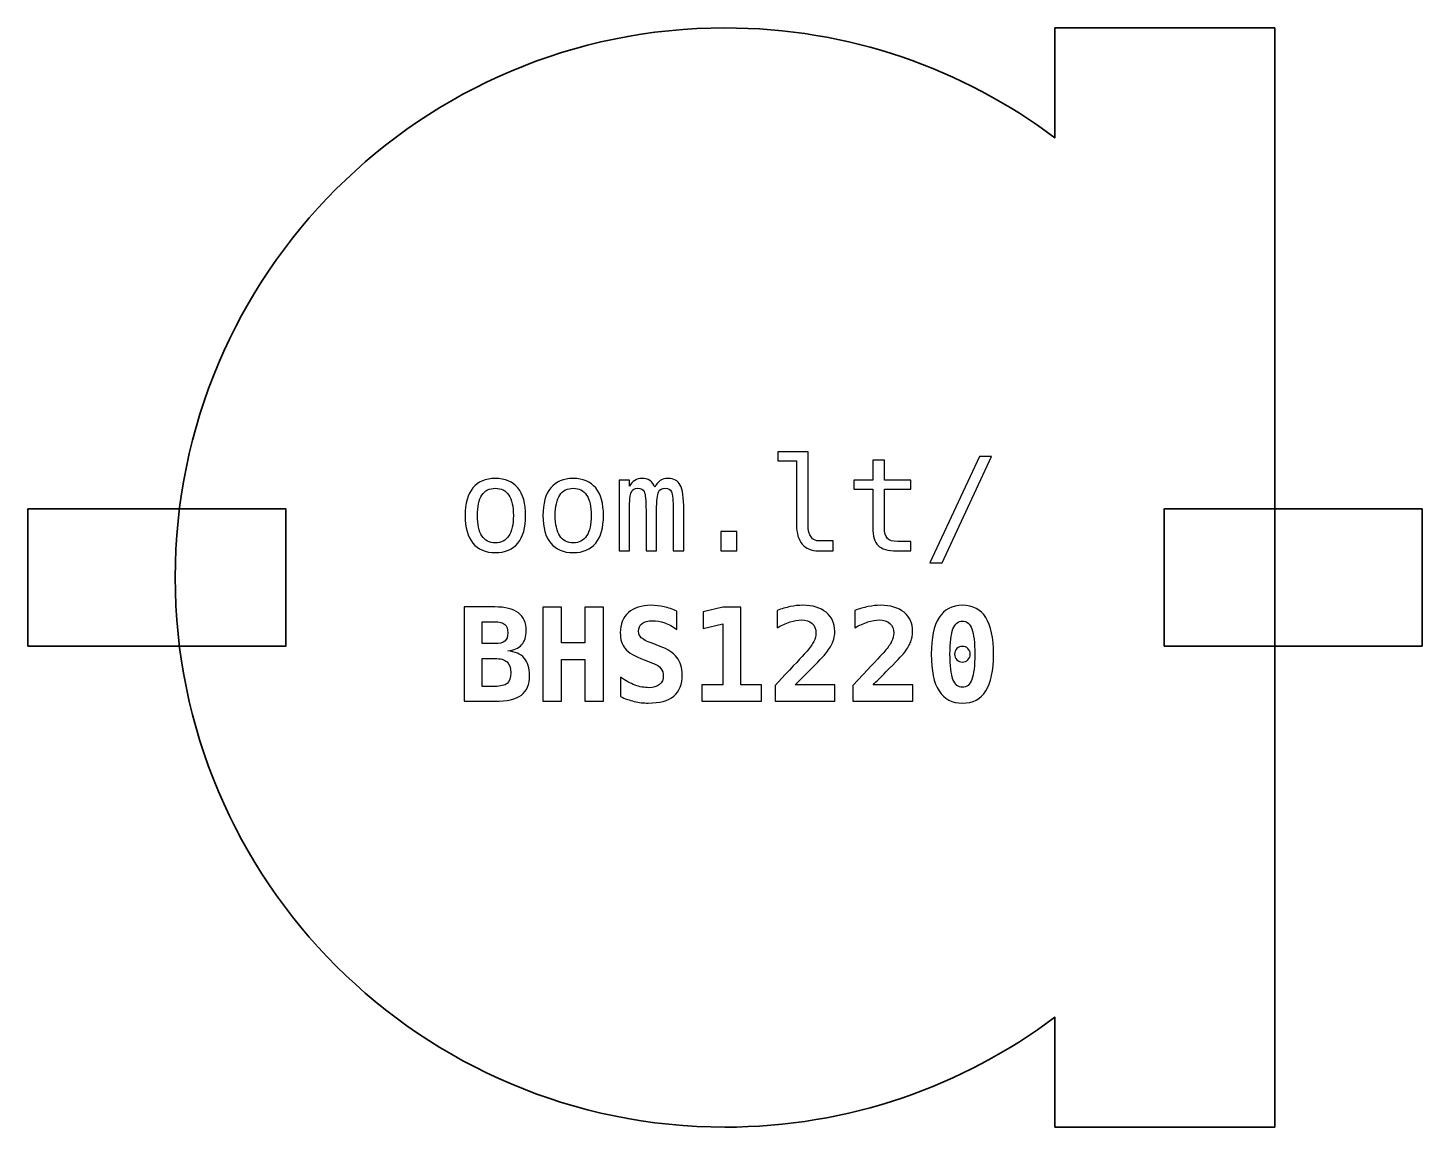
# Model space of a CAD drawing. Header units: centimetres. Extents: x -11.45 to -9.55, y -15.6 to -14.1.
import ezdxf

# ---------------------------------------------------------------- set-up
doc = ezdxf.new("R2010")
doc.units = ezdxf.units.CM
doc.header["$MEASUREMENT"] = 0
doc.layers.add('Layer 1', color=7, linetype='Continuous')

msp = doc.modelspace()

# ---------------------------------------------------------------- linework, layer by layer
at = {"layer": 'Layer 1', "lineweight": 35}
for points in [[(-11.451, -14.94351), (-11.099, -14.94351), (-11.099, -14.75651), (-11.451, -14.75651), (-11.451, -14.94351)], [(-9.90102, -14.94351), (-9.54902, -14.94351), (-9.54902, -14.75651), (-9.90102, -14.75651), (-9.90102, -14.94351)]]:
    msp.add_lwpolyline(points, close=True, dxfattribs=at)
msp.add_open_spline([(-10.50004, -14.10002), (-10.33119, -14.10002), (-10.17537, -14.15584), (-10.05, -14.25003), (-10.05, -14.25003), (-10.05, -14.25003), (-10.05, -14.1), (-10.05, -14.1), (-10.05, -14.1), (-10.05, -14.1), (-9.75, -14.1), (-9.75, -14.1), (-9.75, -14.1), (-9.75, -14.1), (-9.75, -15.6), (-9.75, -15.6), (-9.75, -15.6), (-9.75, -15.6), (-10.05, -15.6), (-10.05, -15.6), (-10.05, -15.6), (-10.05, -15.6), (-10.05, -15.45), (-10.05, -15.45), (-10.05, -15.45), (-10.17537, -15.54419), (-10.33119, -15.60002), (-10.50004, -15.60002), (-10.50004, -15.60002), (-10.91417, -15.60002), (-11.25002, -15.26417), (-11.25002, -14.84998), (-11.25002, -14.84998), (-11.25002, -14.43587), (-10.91417, -14.10002), (-10.50004, -14.10002)], degree=3, knots=[0, 0, 0, 0, 0.1111111, 0.1111111, 0.1111111, 0.1111111, 0.2222222, 0.2222222, 0.2222222, 0.2222222, 0.3333333, 0.3333333, 0.3333333, 0.3333333, 0.4444444, 0.4444444, 0.4444444, 0.4444444, 0.5555556, 0.5555556, 0.5555556, 0.5555556, 0.6666667, 0.6666667, 0.6666667, 0.6666667, 0.7777778, 0.7777778, 0.7777778, 0.7777778, 0.8888889, 0.8888889, 0.8888889, 0.8888889, 1, 1, 1, 1], dxfattribs=at)
at = {"layer": 'Layer 1'}
for points, knots in [([(-10.38658, -14.77863), (-10.38658, -14.78574), (-10.38528, -14.79109), (-10.38267, -14.79471), (-10.38267, -14.79471), (-10.38005, -14.79832), (-10.3762, -14.80014), (-10.37108, -14.80014), (-10.37108, -14.80014), (-10.37108, -14.80014), (-10.35256, -14.80014), (-10.35256, -14.80014), (-10.35256, -14.80014), (-10.35256, -14.80014), (-10.35256, -14.81358), (-10.35256, -14.81358), (-10.35256, -14.81358), (-10.35256, -14.81358), (-10.37261, -14.81358), (-10.37261, -14.81358), (-10.37261, -14.81358), (-10.38211, -14.81358), (-10.38943, -14.81052), (-10.39463, -14.80444), (-10.39463, -14.80444), (-10.39983, -14.79835), (-10.40242, -14.78974), (-10.40242, -14.77863), (-10.40242, -14.77863), (-10.40242, -14.77863), (-10.40242, -14.69102), (-10.40242, -14.69102), (-10.40242, -14.69102), (-10.40242, -14.69102), (-10.42782, -14.69102), (-10.42782, -14.69102), (-10.42782, -14.69102), (-10.42782, -14.69102), (-10.42782, -14.67861), (-10.42782, -14.67861), (-10.42782, -14.67861), (-10.42782, -14.67861), (-10.38658, -14.67861), (-10.38658, -14.67861), (-10.38658, -14.67861), (-10.38658, -14.67861), (-10.38658, -14.77863), (-10.38658, -14.77863)], [0, 0, 0, 0, 0.0833333, 0.0833333, 0.0833333, 0.0833333, 0.1666667, 0.1666667, 0.1666667, 0.1666667, 0.25, 0.25, 0.25, 0.25, 0.3333333, 0.3333333, 0.3333333, 0.3333333, 0.4166667, 0.4166667, 0.4166667, 0.4166667, 0.5, 0.5, 0.5, 0.5, 0.5833333, 0.5833333, 0.5833333, 0.5833333, 0.6666667, 0.6666667, 0.6666667, 0.6666667, 0.75, 0.75, 0.75, 0.75, 0.8333333, 0.8333333, 0.8333333, 0.8333333, 0.9166667, 0.9166667, 0.9166667, 0.9166667, 1, 1, 1, 1]), ([(-10.28253, -14.68972), (-10.28253, -14.68972), (-10.28253, -14.71712), (-10.28253, -14.71712), (-10.28253, -14.71712), (-10.28253, -14.71712), (-10.24652, -14.71712), (-10.24652, -14.71712), (-10.24652, -14.71712), (-10.24652, -14.71712), (-10.24652, -14.72944), (-10.24652, -14.72944), (-10.24652, -14.72944), (-10.24652, -14.72944), (-10.28253, -14.72944), (-10.28253, -14.72944), (-10.28253, -14.72944), (-10.28253, -14.72944), (-10.28253, -14.7818), (-10.28253, -14.7818), (-10.28253, -14.7818), (-10.28253, -14.78891), (-10.28118, -14.79388), (-10.27848, -14.79668), (-10.27848, -14.79668), (-10.27577, -14.7995), (-10.27107, -14.80091), (-10.26436, -14.80091), (-10.26436, -14.80091), (-10.26436, -14.80091), (-10.24652, -14.80091), (-10.24652, -14.80091), (-10.24652, -14.80091), (-10.24652, -14.80091), (-10.24652, -14.81358), (-10.24652, -14.81358), (-10.24652, -14.81358), (-10.24652, -14.81358), (-10.26589, -14.81358), (-10.26589, -14.81358), (-10.26589, -14.81358), (-10.2778, -14.81358), (-10.28618, -14.8112), (-10.29106, -14.80644), (-10.29106, -14.80644), (-10.29594, -14.80167), (-10.29838, -14.79344), (-10.29838, -14.7818), (-10.29838, -14.7818), (-10.29838, -14.7818), (-10.29838, -14.72944), (-10.29838, -14.72944), (-10.29838, -14.72944), (-10.29838, -14.72944), (-10.32413, -14.72944), (-10.32413, -14.72944), (-10.32413, -14.72944), (-10.32413, -14.72944), (-10.32413, -14.71712), (-10.32413, -14.71712), (-10.32413, -14.71712), (-10.32413, -14.71712), (-10.29838, -14.71712), (-10.29838, -14.71712), (-10.29838, -14.71712), (-10.29838, -14.71712), (-10.29838, -14.68972), (-10.29838, -14.68972), (-10.29838, -14.68972), (-10.29838, -14.68972), (-10.28253, -14.68972), (-10.28253, -14.68972)], [0, 0, 0, 0, 0.0555556, 0.0555556, 0.0555556, 0.0555556, 0.1111111, 0.1111111, 0.1111111, 0.1111111, 0.1666667, 0.1666667, 0.1666667, 0.1666667, 0.2222222, 0.2222222, 0.2222222, 0.2222222, 0.2777778, 0.2777778, 0.2777778, 0.2777778, 0.3333333, 0.3333333, 0.3333333, 0.3333333, 0.3888889, 0.3888889, 0.3888889, 0.3888889, 0.4444444, 0.4444444, 0.4444444, 0.4444444, 0.5, 0.5, 0.5, 0.5, 0.5555556, 0.5555556, 0.5555556, 0.5555556, 0.6111111, 0.6111111, 0.6111111, 0.6111111, 0.6666667, 0.6666667, 0.6666667, 0.6666667, 0.7222222, 0.7222222, 0.7222222, 0.7222222, 0.7777778, 0.7777778, 0.7777778, 0.7777778, 0.8333333, 0.8333333, 0.8333333, 0.8333333, 0.8888889, 0.8888889, 0.8888889, 0.8888889, 0.9444444, 0.9444444, 0.9444444, 0.9444444, 1, 1, 1, 1]), ([(-10.15265, -14.68499), (-10.15265, -14.68499), (-10.13627, -14.68499), (-10.13627, -14.68499), (-10.13627, -14.68499), (-10.13627, -14.68499), (-10.20398, -14.82995), (-10.20398, -14.82995), (-10.20398, -14.82995), (-10.20398, -14.82995), (-10.22044, -14.82995), (-10.22044, -14.82995), (-10.22044, -14.82995), (-10.22044, -14.82995), (-10.15265, -14.68499), (-10.15265, -14.68499)], [0, 0, 0, 0, 0.25, 0.25, 0.25, 0.25, 0.5, 0.5, 0.5, 0.5, 0.75, 0.75, 0.75, 0.75, 1, 1, 1, 1]), ([(-10.81331, -14.7148), (-10.79993, -14.7148), (-10.7897, -14.71912), (-10.78261, -14.7278), (-10.78261, -14.7278), (-10.77553, -14.73647), (-10.77197, -14.74902), (-10.77197, -14.76543), (-10.77197, -14.76543), (-10.77197, -14.78192), (-10.7755, -14.79447), (-10.78256, -14.80311), (-10.78256, -14.80311), (-10.78964, -14.81176), (-10.79987, -14.81608), (-10.81331, -14.81608), (-10.81331, -14.81608), (-10.82671, -14.81608), (-10.83691, -14.81176), (-10.844, -14.80311), (-10.844, -14.80311), (-10.85105, -14.79447), (-10.85458, -14.78192), (-10.85458, -14.76543), (-10.85458, -14.76543), (-10.85458, -14.74902), (-10.85105, -14.73647), (-10.844, -14.7278), (-10.844, -14.7278), (-10.83691, -14.71912), (-10.82671, -14.7148), (-10.81331, -14.7148)], [0, 0, 0, 0, 0.125, 0.125, 0.125, 0.125, 0.25, 0.25, 0.25, 0.25, 0.375, 0.375, 0.375, 0.375, 0.5, 0.5, 0.5, 0.5, 0.625, 0.625, 0.625, 0.625, 0.75, 0.75, 0.75, 0.75, 0.875, 0.875, 0.875, 0.875, 1, 1, 1, 1]), ([(-10.70712, -14.7148), (-10.69374, -14.7148), (-10.68351, -14.71912), (-10.67642, -14.7278), (-10.67642, -14.7278), (-10.66934, -14.73647), (-10.66578, -14.74902), (-10.66578, -14.76543), (-10.66578, -14.76543), (-10.66578, -14.78192), (-10.66931, -14.79447), (-10.67637, -14.80311), (-10.67637, -14.80311), (-10.68345, -14.81176), (-10.69368, -14.81608), (-10.70712, -14.81608), (-10.70712, -14.81608), (-10.72052, -14.81608), (-10.73072, -14.81176), (-10.73781, -14.80311), (-10.73781, -14.80311), (-10.74486, -14.79447), (-10.74839, -14.78192), (-10.74839, -14.76543), (-10.74839, -14.76543), (-10.74839, -14.74902), (-10.74486, -14.73647), (-10.73781, -14.7278), (-10.73781, -14.7278), (-10.73072, -14.71912), (-10.72052, -14.7148), (-10.70712, -14.7148)], [0, 0, 0, 0, 0.125, 0.125, 0.125, 0.125, 0.25, 0.25, 0.25, 0.25, 0.375, 0.375, 0.375, 0.375, 0.5, 0.5, 0.5, 0.5, 0.625, 0.625, 0.625, 0.625, 0.75, 0.75, 0.75, 0.75, 0.875, 0.875, 0.875, 0.875, 1, 1, 1, 1]), ([(-10.59578, -14.72694), (-10.59384, -14.7228), (-10.59134, -14.71974), (-10.58831, -14.71777), (-10.58831, -14.71777), (-10.58532, -14.7158), (-10.58167, -14.7148), (-10.57744, -14.7148), (-10.57744, -14.7148), (-10.56968, -14.7148), (-10.56421, -14.7178), (-10.56103, -14.7238), (-10.56103, -14.7238), (-10.55783, -14.72979), (-10.55624, -14.74108), (-10.55624, -14.75769), (-10.55624, -14.75769), (-10.55624, -14.75769), (-10.55624, -14.81358), (-10.55624, -14.81358), (-10.55624, -14.81358), (-10.55624, -14.81358), (-10.5707, -14.81358), (-10.5707, -14.81358), (-10.5707, -14.81358), (-10.5707, -14.81358), (-10.5707, -14.75837), (-10.5707, -14.75837), (-10.5707, -14.75837), (-10.5707, -14.74476), (-10.57147, -14.73632), (-10.573, -14.733), (-10.573, -14.733), (-10.5745, -14.72971), (-10.57729, -14.72806), (-10.58132, -14.72806), (-10.58132, -14.72806), (-10.5859, -14.72806), (-10.58905, -14.72982), (-10.59075, -14.73335), (-10.59075, -14.73335), (-10.59243, -14.73688), (-10.59328, -14.74523), (-10.59328, -14.75837), (-10.59328, -14.75837), (-10.59328, -14.75837), (-10.59328, -14.81358), (-10.59328, -14.81358), (-10.59328, -14.81358), (-10.59328, -14.81358), (-10.60775, -14.81358), (-10.60775, -14.81358), (-10.60775, -14.81358), (-10.60775, -14.81358), (-10.60775, -14.75837), (-10.60775, -14.75837), (-10.60775, -14.75837), (-10.60775, -14.74458), (-10.60857, -14.73609), (-10.61022, -14.73288), (-10.61022, -14.73288), (-10.61183, -14.72968), (-10.61477, -14.72806), (-10.61904, -14.72806), (-10.61904, -14.72806), (-10.62324, -14.72806), (-10.62615, -14.72982), (-10.62777, -14.73335), (-10.62777, -14.73335), (-10.62941, -14.73688), (-10.63024, -14.74523), (-10.63024, -14.75837), (-10.63024, -14.75837), (-10.63024, -14.75837), (-10.63024, -14.81358), (-10.63024, -14.81358), (-10.63024, -14.81358), (-10.63024, -14.81358), (-10.64461, -14.81358), (-10.64461, -14.81358), (-10.64461, -14.81358), (-10.64461, -14.81358), (-10.64461, -14.71712), (-10.64461, -14.71712), (-10.64461, -14.71712), (-10.64461, -14.71712), (-10.63024, -14.71712), (-10.63024, -14.71712), (-10.63024, -14.71712), (-10.63024, -14.71712), (-10.63024, -14.72538), (-10.63024, -14.72538), (-10.63024, -14.72538), (-10.62835, -14.72195), (-10.62597, -14.71933), (-10.62312, -14.71751), (-10.62312, -14.71751), (-10.6203, -14.71571), (-10.61707, -14.7148), (-10.61345, -14.7148), (-10.61345, -14.7148), (-10.60907, -14.7148), (-10.60545, -14.7158), (-10.60254, -14.7178), (-10.60254, -14.7178), (-10.59963, -14.71983), (-10.5974, -14.72286), (-10.59578, -14.72694)], [0, 0, 0, 0, 0.037037, 0.037037, 0.037037, 0.037037, 0.0740741, 0.0740741, 0.0740741, 0.0740741, 0.1111111, 0.1111111, 0.1111111, 0.1111111, 0.1481481, 0.1481481, 0.1481481, 0.1481481, 0.1851852, 0.1851852, 0.1851852, 0.1851852, 0.2222222, 0.2222222, 0.2222222, 0.2222222, 0.2592593, 0.2592593, 0.2592593, 0.2592593, 0.2962963, 0.2962963, 0.2962963, 0.2962963, 0.3333333, 0.3333333, 0.3333333, 0.3333333, 0.3703704, 0.3703704, 0.3703704, 0.3703704, 0.4074074, 0.4074074, 0.4074074, 0.4074074, 0.4444444, 0.4444444, 0.4444444, 0.4444444, 0.4814815, 0.4814815, 0.4814815, 0.4814815, 0.5185185, 0.5185185, 0.5185185, 0.5185185, 0.5555556, 0.5555556, 0.5555556, 0.5555556, 0.5925926, 0.5925926, 0.5925926, 0.5925926, 0.6296296, 0.6296296, 0.6296296, 0.6296296, 0.6666667, 0.6666667, 0.6666667, 0.6666667, 0.7037037, 0.7037037, 0.7037037, 0.7037037, 0.7407407, 0.7407407, 0.7407407, 0.7407407, 0.7777778, 0.7777778, 0.7777778, 0.7777778, 0.8148148, 0.8148148, 0.8148148, 0.8148148, 0.8518519, 0.8518519, 0.8518519, 0.8518519, 0.8888889, 0.8888889, 0.8888889, 0.8888889, 0.9259259, 0.9259259, 0.9259259, 0.9259259, 0.962963, 0.962963, 0.962963, 0.962963, 1, 1, 1, 1]), ([(-10.81331, -14.72824), (-10.82136, -14.72824), (-10.82745, -14.73135), (-10.83159, -14.73761), (-10.83159, -14.73761), (-10.83574, -14.74388), (-10.83779, -14.75317), (-10.83779, -14.76543), (-10.83779, -14.76543), (-10.83779, -14.77766), (-10.83574, -14.78692), (-10.83159, -14.79321), (-10.83159, -14.79321), (-10.82745, -14.7995), (-10.82136, -14.80264), (-10.81331, -14.80264), (-10.81331, -14.80264), (-10.80522, -14.80264), (-10.79911, -14.7995), (-10.79496, -14.79321), (-10.79496, -14.79321), (-10.79082, -14.78692), (-10.78876, -14.77766), (-10.78876, -14.76543), (-10.78876, -14.76543), (-10.78876, -14.75317), (-10.79082, -14.74388), (-10.79496, -14.73761), (-10.79496, -14.73761), (-10.79911, -14.73135), (-10.80522, -14.72824), (-10.81331, -14.72824)], [0, 0, 0, 0, 0.125, 0.125, 0.125, 0.125, 0.25, 0.25, 0.25, 0.25, 0.375, 0.375, 0.375, 0.375, 0.5, 0.5, 0.5, 0.5, 0.625, 0.625, 0.625, 0.625, 0.75, 0.75, 0.75, 0.75, 0.875, 0.875, 0.875, 0.875, 1, 1, 1, 1]), ([(-10.70712, -14.72824), (-10.71517, -14.72824), (-10.72126, -14.73135), (-10.7254, -14.73761), (-10.7254, -14.73761), (-10.72955, -14.74388), (-10.7316, -14.75317), (-10.7316, -14.76543), (-10.7316, -14.76543), (-10.7316, -14.77766), (-10.72955, -14.78692), (-10.7254, -14.79321), (-10.7254, -14.79321), (-10.72126, -14.7995), (-10.71517, -14.80264), (-10.70712, -14.80264), (-10.70712, -14.80264), (-10.69903, -14.80264), (-10.69292, -14.7995), (-10.68877, -14.79321), (-10.68877, -14.79321), (-10.68463, -14.78692), (-10.68257, -14.77766), (-10.68257, -14.76543), (-10.68257, -14.76543), (-10.68257, -14.75317), (-10.68463, -14.74388), (-10.68877, -14.73761), (-10.68877, -14.73761), (-10.69292, -14.73135), (-10.69903, -14.72824), (-10.70712, -14.72824)], [0, 0, 0, 0, 0.125, 0.125, 0.125, 0.125, 0.25, 0.25, 0.25, 0.25, 0.375, 0.375, 0.375, 0.375, 0.5, 0.5, 0.5, 0.5, 0.625, 0.625, 0.625, 0.625, 0.75, 0.75, 0.75, 0.75, 0.875, 0.875, 0.875, 0.875, 1, 1, 1, 1]), ([(-10.50567, -14.7873), (-10.50567, -14.7873), (-10.48398, -14.7873), (-10.48398, -14.7873), (-10.48398, -14.7873), (-10.48398, -14.7873), (-10.48398, -14.81358), (-10.48398, -14.81358), (-10.48398, -14.81358), (-10.48398, -14.81358), (-10.50567, -14.81358), (-10.50567, -14.81358), (-10.50567, -14.81358), (-10.50567, -14.81358), (-10.50567, -14.7873), (-10.50567, -14.7873)], [0, 0, 0, 0, 0.25, 0.25, 0.25, 0.25, 0.5, 0.5, 0.5, 0.5, 0.75, 0.75, 0.75, 0.75, 1, 1, 1, 1]), ([(-10.85561, -14.89014), (-10.85561, -14.89014), (-10.81419, -14.89014), (-10.81419, -14.89014), (-10.81419, -14.89014), (-10.79987, -14.89014), (-10.78914, -14.89284), (-10.78194, -14.89828), (-10.78194, -14.89828), (-10.77474, -14.90369), (-10.77112, -14.9118), (-10.77112, -14.92259), (-10.77112, -14.92259), (-10.77112, -14.93088), (-10.77324, -14.93732), (-10.7775, -14.94196), (-10.7775, -14.94196), (-10.78173, -14.94664), (-10.78796, -14.94931), (-10.79617, -14.95008), (-10.79617, -14.95008), (-10.78635, -14.95105), (-10.77897, -14.95434), (-10.774, -14.95999), (-10.774, -14.95999), (-10.76903, -14.9656), (-10.76656, -14.97348), (-10.76656, -14.98359), (-10.76656, -14.98359), (-10.76656, -14.996), (-10.7703, -15.00497), (-10.77776, -15.01055), (-10.77776, -15.01055), (-10.78523, -15.01611), (-10.79737, -15.0189), (-10.81419, -15.0189), (-10.81419, -15.0189), (-10.81419, -15.0189), (-10.85561, -15.0189), (-10.85561, -15.0189), (-10.85561, -15.0189), (-10.85561, -15.0189), (-10.85561, -14.89014), (-10.85561, -14.89014)], [0, 0, 0, 0, 0.0909091, 0.0909091, 0.0909091, 0.0909091, 0.1818182, 0.1818182, 0.1818182, 0.1818182, 0.2727273, 0.2727273, 0.2727273, 0.2727273, 0.3636364, 0.3636364, 0.3636364, 0.3636364, 0.4545455, 0.4545455, 0.4545455, 0.4545455, 0.5454545, 0.5454545, 0.5454545, 0.5454545, 0.6363636, 0.6363636, 0.6363636, 0.6363636, 0.7272727, 0.7272727, 0.7272727, 0.7272727, 0.8181818, 0.8181818, 0.8181818, 0.8181818, 0.9090909, 0.9090909, 0.9090909, 0.9090909, 1, 1, 1, 1]), ([(-10.74839, -14.89031), (-10.74839, -14.89031), (-10.72299, -14.89031), (-10.72299, -14.89031), (-10.72299, -14.89031), (-10.72299, -14.89031), (-10.72299, -14.93932), (-10.72299, -14.93932), (-10.72299, -14.93932), (-10.72299, -14.93932), (-10.69118, -14.93932), (-10.69118, -14.93932), (-10.69118, -14.93932), (-10.69118, -14.93932), (-10.69118, -14.89031), (-10.69118, -14.89031), (-10.69118, -14.89031), (-10.69118, -14.89031), (-10.66578, -14.89031), (-10.66578, -14.89031), (-10.66578, -14.89031), (-10.66578, -14.89031), (-10.66578, -15.0189), (-10.66578, -15.0189), (-10.66578, -15.0189), (-10.66578, -15.0189), (-10.69118, -15.0189), (-10.69118, -15.0189), (-10.69118, -15.0189), (-10.69118, -15.0189), (-10.69118, -14.96172), (-10.69118, -14.96172), (-10.69118, -14.96172), (-10.69118, -14.96172), (-10.72299, -14.96172), (-10.72299, -14.96172), (-10.72299, -14.96172), (-10.72299, -14.96172), (-10.72299, -15.0189), (-10.72299, -15.0189), (-10.72299, -15.0189), (-10.72299, -15.0189), (-10.74839, -15.0189), (-10.74839, -15.0189), (-10.74839, -15.0189), (-10.74839, -15.0189), (-10.74839, -14.89031), (-10.74839, -14.89031)], [0, 0, 0, 0, 0.0833333, 0.0833333, 0.0833333, 0.0833333, 0.1666667, 0.1666667, 0.1666667, 0.1666667, 0.25, 0.25, 0.25, 0.25, 0.3333333, 0.3333333, 0.3333333, 0.3333333, 0.4166667, 0.4166667, 0.4166667, 0.4166667, 0.5, 0.5, 0.5, 0.5, 0.5833333, 0.5833333, 0.5833333, 0.5833333, 0.6666667, 0.6666667, 0.6666667, 0.6666667, 0.75, 0.75, 0.75, 0.75, 0.8333333, 0.8333333, 0.8333333, 0.8333333, 0.9166667, 0.9166667, 0.9166667, 0.9166667, 1, 1, 1, 1]), ([(-10.61007, -14.96248), (-10.62286, -14.9576), (-10.63153, -14.95246), (-10.63609, -14.94711), (-10.63609, -14.94711), (-10.64061, -14.94173), (-10.64288, -14.93453), (-10.64288, -14.92544), (-10.64288, -14.92544), (-10.64288, -14.9138), (-10.63914, -14.90463), (-10.63168, -14.89798), (-10.63168, -14.89798), (-10.62421, -14.89131), (-10.61398, -14.88799), (-10.60093, -14.88799), (-10.60093, -14.88799), (-10.59502, -14.88799), (-10.58911, -14.88867), (-10.5832, -14.89002), (-10.5832, -14.89002), (-10.57726, -14.89137), (-10.57141, -14.89334), (-10.56562, -14.89599), (-10.56562, -14.89599), (-10.56562, -14.89599), (-10.56562, -14.9208), (-10.56562, -14.9208), (-10.56562, -14.9208), (-10.57109, -14.91695), (-10.57661, -14.91404), (-10.58223, -14.91201), (-10.58223, -14.91201), (-10.58787, -14.91001), (-10.59343, -14.90901), (-10.59896, -14.90901), (-10.59896, -14.90901), (-10.6051, -14.90901), (-10.6098, -14.91024), (-10.61307, -14.91271), (-10.61307, -14.91271), (-10.61633, -14.91518), (-10.61798, -14.91871), (-10.61798, -14.9233), (-10.61798, -14.9233), (-10.61798, -14.92685), (-10.61677, -14.92979), (-10.61439, -14.93212), (-10.61439, -14.93212), (-10.61201, -14.93444), (-10.60704, -14.93703), (-10.59946, -14.93982), (-10.59946, -14.93982), (-10.59946, -14.93982), (-10.58852, -14.94396), (-10.58852, -14.94396), (-10.58852, -14.94396), (-10.5782, -14.94776), (-10.57059, -14.95278), (-10.56571, -14.95904), (-10.56571, -14.95904), (-10.56083, -14.96531), (-10.55839, -14.97319), (-10.55839, -14.98271), (-10.55839, -14.98271), (-10.55839, -14.9957), (-10.56221, -15.00538), (-10.56988, -15.01179), (-10.56988, -15.01179), (-10.57755, -15.01819), (-10.58914, -15.0214), (-10.60463, -15.0214), (-10.60463, -15.0214), (-10.61101, -15.0214), (-10.61739, -15.02063), (-10.6238, -15.01911), (-10.6238, -15.01911), (-10.63018, -15.01758), (-10.63638, -15.01534), (-10.64235, -15.01234), (-10.64235, -15.01234), (-10.64235, -15.01234), (-10.64235, -14.98606), (-10.64235, -14.98606), (-10.64235, -14.98606), (-10.63559, -14.99088), (-10.629, -14.9945), (-10.62268, -14.99685), (-10.62268, -14.99685), (-10.61633, -14.9992), (-10.61007, -15.00038), (-10.60387, -15.00038), (-10.60387, -15.00038), (-10.5976, -15.00038), (-10.59275, -14.99897), (-10.58931, -14.99612), (-10.58931, -14.99612), (-10.58587, -14.99326), (-10.58414, -14.9893), (-10.58414, -14.98418), (-10.58414, -14.98418), (-10.58414, -14.98033), (-10.58529, -14.97695), (-10.58758, -14.97407), (-10.58758, -14.97407), (-10.58987, -14.97116), (-10.59319, -14.96886), (-10.59757, -14.96722), (-10.59757, -14.96722), (-10.59757, -14.96722), (-10.61007, -14.96248), (-10.61007, -14.96248)], [0, 0, 0, 0, 0.0357143, 0.0357143, 0.0357143, 0.0357143, 0.0714286, 0.0714286, 0.0714286, 0.0714286, 0.1071429, 0.1071429, 0.1071429, 0.1071429, 0.1428571, 0.1428571, 0.1428571, 0.1428571, 0.1785714, 0.1785714, 0.1785714, 0.1785714, 0.2142857, 0.2142857, 0.2142857, 0.2142857, 0.25, 0.25, 0.25, 0.25, 0.2857143, 0.2857143, 0.2857143, 0.2857143, 0.3214286, 0.3214286, 0.3214286, 0.3214286, 0.3571429, 0.3571429, 0.3571429, 0.3571429, 0.3928571, 0.3928571, 0.3928571, 0.3928571, 0.4285714, 0.4285714, 0.4285714, 0.4285714, 0.4642857, 0.4642857, 0.4642857, 0.4642857, 0.5, 0.5, 0.5, 0.5, 0.5357143, 0.5357143, 0.5357143, 0.5357143, 0.5714286, 0.5714286, 0.5714286, 0.5714286, 0.6071429, 0.6071429, 0.6071429, 0.6071429, 0.6428571, 0.6428571, 0.6428571, 0.6428571, 0.6785714, 0.6785714, 0.6785714, 0.6785714, 0.7142857, 0.7142857, 0.7142857, 0.7142857, 0.75, 0.75, 0.75, 0.75, 0.7857143, 0.7857143, 0.7857143, 0.7857143, 0.8214286, 0.8214286, 0.8214286, 0.8214286, 0.8571429, 0.8571429, 0.8571429, 0.8571429, 0.8928571, 0.8928571, 0.8928571, 0.8928571, 0.9285714, 0.9285714, 0.9285714, 0.9285714, 0.9642857, 0.9642857, 0.9642857, 0.9642857, 1, 1, 1, 1]), ([(-10.5316, -14.9965), (-10.5316, -14.9965), (-10.50317, -14.9965), (-10.50317, -14.9965), (-10.50317, -14.9965), (-10.50317, -14.9965), (-10.50317, -14.91304), (-10.50317, -14.91304), (-10.50317, -14.91304), (-10.50317, -14.91304), (-10.5296, -14.91959), (-10.5296, -14.91959), (-10.5296, -14.91959), (-10.5296, -14.91959), (-10.5296, -14.89669), (-10.5296, -14.89669), (-10.5296, -14.89669), (-10.5296, -14.89669), (-10.503, -14.89031), (-10.503, -14.89031), (-10.503, -14.89031), (-10.503, -14.89031), (-10.47845, -14.89031), (-10.47845, -14.89031), (-10.47845, -14.89031), (-10.47845, -14.89031), (-10.47845, -14.9965), (-10.47845, -14.9965), (-10.47845, -14.9965), (-10.47845, -14.9965), (-10.45002, -14.9965), (-10.45002, -14.9965), (-10.45002, -14.9965), (-10.45002, -14.9965), (-10.45002, -15.0189), (-10.45002, -15.0189), (-10.45002, -15.0189), (-10.45002, -15.0189), (-10.5316, -15.0189), (-10.5316, -15.0189), (-10.5316, -15.0189), (-10.5316, -15.0189), (-10.5316, -14.9965), (-10.5316, -14.9965)], [0, 0, 0, 0, 0.0909091, 0.0909091, 0.0909091, 0.0909091, 0.1818182, 0.1818182, 0.1818182, 0.1818182, 0.2727273, 0.2727273, 0.2727273, 0.2727273, 0.3636364, 0.3636364, 0.3636364, 0.3636364, 0.4545455, 0.4545455, 0.4545455, 0.4545455, 0.5454545, 0.5454545, 0.5454545, 0.5454545, 0.6363636, 0.6363636, 0.6363636, 0.6363636, 0.7272727, 0.7272727, 0.7272727, 0.7272727, 0.8181818, 0.8181818, 0.8181818, 0.8181818, 0.9090909, 0.9090909, 0.9090909, 0.9090909, 1, 1, 1, 1]), ([(-10.40424, -14.9965), (-10.40424, -14.9965), (-10.35006, -14.9965), (-10.35006, -14.9965), (-10.35006, -14.9965), (-10.35006, -14.9965), (-10.35006, -15.0189), (-10.35006, -15.0189), (-10.35006, -15.0189), (-10.35006, -15.0189), (-10.4317, -15.0189), (-10.4317, -15.0189), (-10.4317, -15.0189), (-10.4317, -15.0189), (-10.4317, -14.99717), (-10.4317, -14.99717), (-10.4317, -14.99717), (-10.4317, -14.99717), (-10.41791, -14.98256), (-10.41791, -14.98256), (-10.41791, -14.98256), (-10.40157, -14.96516), (-10.39163, -14.95446), (-10.38813, -14.95043), (-10.38813, -14.95043), (-10.38384, -14.94549), (-10.38073, -14.94111), (-10.37884, -14.93729), (-10.37884, -14.93729), (-10.37693, -14.93347), (-10.37599, -14.92971), (-10.37599, -14.92597), (-10.37599, -14.92597), (-10.37599, -14.92024), (-10.37773, -14.9158), (-10.3812, -14.91268), (-10.3812, -14.91268), (-10.38467, -14.90954), (-10.3896, -14.90798), (-10.39595, -14.90798), (-10.39595, -14.90798), (-10.40051, -14.90798), (-10.4056, -14.90889), (-10.41124, -14.91068), (-10.41124, -14.91068), (-10.41692, -14.91251), (-10.4228, -14.91512), (-10.42894, -14.91856), (-10.42894, -14.91856), (-10.42894, -14.91856), (-10.42894, -14.89487), (-10.42894, -14.89487), (-10.42894, -14.89487), (-10.4228, -14.89263), (-10.4168, -14.89093), (-10.41089, -14.88975), (-10.41089, -14.88975), (-10.40501, -14.88858), (-10.39936, -14.88799), (-10.39398, -14.88799), (-10.39398, -14.88799), (-10.38037, -14.88799), (-10.36967, -14.89116), (-10.36191, -14.89751), (-10.36191, -14.89751), (-10.35412, -14.90383), (-10.35024, -14.91251), (-10.35024, -14.92347), (-10.35024, -14.92347), (-10.35024, -14.92853), (-10.35109, -14.93326), (-10.35277, -14.93767), (-10.35277, -14.93767), (-10.35447, -14.94211), (-10.35738, -14.94702), (-10.36153, -14.9524), (-10.36153, -14.9524), (-10.36456, -14.95631), (-10.37291, -14.9651), (-10.38658, -14.97877), (-10.38658, -14.97877), (-10.39398, -14.98615), (-10.39986, -14.99209), (-10.40424, -14.9965)], [0, 0, 0, 0, 0.047619, 0.047619, 0.047619, 0.047619, 0.0952381, 0.0952381, 0.0952381, 0.0952381, 0.1428571, 0.1428571, 0.1428571, 0.1428571, 0.1904762, 0.1904762, 0.1904762, 0.1904762, 0.2380952, 0.2380952, 0.2380952, 0.2380952, 0.2857143, 0.2857143, 0.2857143, 0.2857143, 0.3333333, 0.3333333, 0.3333333, 0.3333333, 0.3809524, 0.3809524, 0.3809524, 0.3809524, 0.4285714, 0.4285714, 0.4285714, 0.4285714, 0.4761905, 0.4761905, 0.4761905, 0.4761905, 0.5238095, 0.5238095, 0.5238095, 0.5238095, 0.5714286, 0.5714286, 0.5714286, 0.5714286, 0.6190476, 0.6190476, 0.6190476, 0.6190476, 0.6666667, 0.6666667, 0.6666667, 0.6666667, 0.7142857, 0.7142857, 0.7142857, 0.7142857, 0.7619048, 0.7619048, 0.7619048, 0.7619048, 0.8095238, 0.8095238, 0.8095238, 0.8095238, 0.8571429, 0.8571429, 0.8571429, 0.8571429, 0.9047619, 0.9047619, 0.9047619, 0.9047619, 0.952381, 0.952381, 0.952381, 0.952381, 1, 1, 1, 1]), ([(-10.29805, -14.9965), (-10.29805, -14.9965), (-10.24387, -14.9965), (-10.24387, -14.9965), (-10.24387, -14.9965), (-10.24387, -14.9965), (-10.24387, -15.0189), (-10.24387, -15.0189), (-10.24387, -15.0189), (-10.24387, -15.0189), (-10.32551, -15.0189), (-10.32551, -15.0189), (-10.32551, -15.0189), (-10.32551, -15.0189), (-10.32551, -14.99717), (-10.32551, -14.99717), (-10.32551, -14.99717), (-10.32551, -14.99717), (-10.31172, -14.98256), (-10.31172, -14.98256), (-10.31172, -14.98256), (-10.29538, -14.96516), (-10.28544, -14.95446), (-10.28194, -14.95043), (-10.28194, -14.95043), (-10.27765, -14.94549), (-10.27454, -14.94111), (-10.27265, -14.93729), (-10.27265, -14.93729), (-10.27074, -14.93347), (-10.2698, -14.92971), (-10.2698, -14.92597), (-10.2698, -14.92597), (-10.2698, -14.92024), (-10.27154, -14.9158), (-10.27501, -14.91268), (-10.27501, -14.91268), (-10.27848, -14.90954), (-10.28341, -14.90798), (-10.28976, -14.90798), (-10.28976, -14.90798), (-10.29432, -14.90798), (-10.29941, -14.90889), (-10.30505, -14.91068), (-10.30505, -14.91068), (-10.31073, -14.91251), (-10.31661, -14.91512), (-10.32275, -14.91856), (-10.32275, -14.91856), (-10.32275, -14.91856), (-10.32275, -14.89487), (-10.32275, -14.89487), (-10.32275, -14.89487), (-10.31661, -14.89263), (-10.31061, -14.89093), (-10.3047, -14.88975), (-10.3047, -14.88975), (-10.29882, -14.88858), (-10.29317, -14.88799), (-10.28779, -14.88799), (-10.28779, -14.88799), (-10.27418, -14.88799), (-10.26348, -14.89116), (-10.25572, -14.89751), (-10.25572, -14.89751), (-10.24793, -14.90383), (-10.24405, -14.91251), (-10.24405, -14.92347), (-10.24405, -14.92347), (-10.24405, -14.92853), (-10.2449, -14.93326), (-10.24658, -14.93767), (-10.24658, -14.93767), (-10.24828, -14.94211), (-10.25119, -14.94702), (-10.25534, -14.9524), (-10.25534, -14.9524), (-10.25837, -14.95631), (-10.26672, -14.9651), (-10.28039, -14.97877), (-10.28039, -14.97877), (-10.28779, -14.98615), (-10.29367, -14.99209), (-10.29805, -14.9965)], [0, 0, 0, 0, 0.047619, 0.047619, 0.047619, 0.047619, 0.0952381, 0.0952381, 0.0952381, 0.0952381, 0.1428571, 0.1428571, 0.1428571, 0.1428571, 0.1904762, 0.1904762, 0.1904762, 0.1904762, 0.2380952, 0.2380952, 0.2380952, 0.2380952, 0.2857143, 0.2857143, 0.2857143, 0.2857143, 0.3333333, 0.3333333, 0.3333333, 0.3333333, 0.3809524, 0.3809524, 0.3809524, 0.3809524, 0.4285714, 0.4285714, 0.4285714, 0.4285714, 0.4761905, 0.4761905, 0.4761905, 0.4761905, 0.5238095, 0.5238095, 0.5238095, 0.5238095, 0.5714286, 0.5714286, 0.5714286, 0.5714286, 0.6190476, 0.6190476, 0.6190476, 0.6190476, 0.6666667, 0.6666667, 0.6666667, 0.6666667, 0.7142857, 0.7142857, 0.7142857, 0.7142857, 0.7619048, 0.7619048, 0.7619048, 0.7619048, 0.8095238, 0.8095238, 0.8095238, 0.8095238, 0.8571429, 0.8571429, 0.8571429, 0.8571429, 0.9047619, 0.9047619, 0.9047619, 0.9047619, 0.952381, 0.952381, 0.952381, 0.952381, 1, 1, 1, 1]), ([(-10.21865, -14.95472), (-10.21865, -14.93247), (-10.21512, -14.91577), (-10.20806, -14.90466), (-10.20806, -14.90466), (-10.20098, -14.89355), (-10.19037, -14.88799), (-10.17617, -14.88799), (-10.17617, -14.88799), (-10.16194, -14.88799), (-10.1513, -14.89352), (-10.14421, -14.9046), (-10.14421, -14.9046), (-10.13715, -14.91568), (-10.13363, -14.93241), (-10.13363, -14.95472), (-10.13363, -14.95472), (-10.13363, -14.97701), (-10.13715, -14.99371), (-10.14421, -15.00479), (-10.14421, -15.00479), (-10.1513, -15.01587), (-10.16194, -15.0214), (-10.17617, -15.0214), (-10.17617, -15.0214), (-10.19037, -15.0214), (-10.20098, -15.01584), (-10.20806, -15.00473), (-10.20806, -15.00473), (-10.21512, -14.99362), (-10.21865, -14.97695), (-10.21865, -14.95472)], [0, 0, 0, 0, 0.125, 0.125, 0.125, 0.125, 0.25, 0.25, 0.25, 0.25, 0.375, 0.375, 0.375, 0.375, 0.5, 0.5, 0.5, 0.5, 0.625, 0.625, 0.625, 0.625, 0.75, 0.75, 0.75, 0.75, 0.875, 0.875, 0.875, 0.875, 1, 1, 1, 1]), ([(-10.83106, -14.91036), (-10.83106, -14.91036), (-10.83106, -14.94026), (-10.83106, -14.94026), (-10.83106, -14.94026), (-10.83106, -14.94026), (-10.81419, -14.94026), (-10.81419, -14.94026), (-10.81419, -14.94026), (-10.80775, -14.94026), (-10.80316, -14.93911), (-10.80043, -14.93682), (-10.80043, -14.93682), (-10.7977, -14.93453), (-10.79634, -14.93073), (-10.79634, -14.92544), (-10.79634, -14.92544), (-10.79634, -14.92015), (-10.79772, -14.91633), (-10.80052, -14.91395), (-10.80052, -14.91395), (-10.80331, -14.91157), (-10.80787, -14.91036), (-10.81419, -14.91036), (-10.81419, -14.91036), (-10.81419, -14.91036), (-10.83106, -14.91036), (-10.83106, -14.91036)], [0, 0, 0, 0, 0.1428571, 0.1428571, 0.1428571, 0.1428571, 0.2857143, 0.2857143, 0.2857143, 0.2857143, 0.4285714, 0.4285714, 0.4285714, 0.4285714, 0.5714286, 0.5714286, 0.5714286, 0.5714286, 0.7142857, 0.7142857, 0.7142857, 0.7142857, 0.8571429, 0.8571429, 0.8571429, 0.8571429, 1, 1, 1, 1]), ([(-10.17617, -14.90951), (-10.18205, -14.90951), (-10.18631, -14.9131), (-10.18901, -14.92027), (-10.18901, -14.92027), (-10.19172, -14.92747), (-10.19307, -14.93894), (-10.19307, -14.95472), (-10.19307, -14.95472), (-10.19307, -14.97048), (-10.19172, -14.98192), (-10.18901, -14.98912), (-10.18901, -14.98912), (-10.18631, -14.99629), (-10.18205, -14.99988), (-10.17617, -14.99988), (-10.17617, -14.99988), (-10.17026, -14.99988), (-10.16596, -14.99629), (-10.16326, -14.98912), (-10.16326, -14.98912), (-10.16056, -14.98192), (-10.1592, -14.97048), (-10.1592, -14.95472), (-10.1592, -14.95472), (-10.1592, -14.93894), (-10.16056, -14.92747), (-10.16326, -14.92027), (-10.16326, -14.92027), (-10.16596, -14.9131), (-10.17026, -14.90951), (-10.17617, -14.90951)], [0, 0, 0, 0, 0.125, 0.125, 0.125, 0.125, 0.25, 0.25, 0.25, 0.25, 0.375, 0.375, 0.375, 0.375, 0.5, 0.5, 0.5, 0.5, 0.625, 0.625, 0.625, 0.625, 0.75, 0.75, 0.75, 0.75, 0.875, 0.875, 0.875, 0.875, 1, 1, 1, 1]), ([(-10.18687, -14.95472), (-10.18687, -14.9517), (-10.18584, -14.94914), (-10.18375, -14.94708), (-10.18375, -14.94708), (-10.18169, -14.94499), (-10.17916, -14.94396), (-10.17617, -14.94396), (-10.17617, -14.94396), (-10.17314, -14.94396), (-10.17058, -14.94499), (-10.16852, -14.94708), (-10.16852, -14.94708), (-10.16644, -14.94914), (-10.16541, -14.9517), (-10.16541, -14.95472), (-10.16541, -14.95472), (-10.16541, -14.95772), (-10.16644, -14.96025), (-10.16852, -14.96231), (-10.16852, -14.96231), (-10.17058, -14.9644), (-10.17314, -14.96542), (-10.17617, -14.96542), (-10.17617, -14.96542), (-10.17916, -14.96542), (-10.18169, -14.9644), (-10.18375, -14.96237), (-10.18375, -14.96237), (-10.18584, -14.96034), (-10.18687, -14.95778), (-10.18687, -14.95472)], [0, 0, 0, 0, 0.125, 0.125, 0.125, 0.125, 0.25, 0.25, 0.25, 0.25, 0.375, 0.375, 0.375, 0.375, 0.5, 0.5, 0.5, 0.5, 0.625, 0.625, 0.625, 0.625, 0.75, 0.75, 0.75, 0.75, 0.875, 0.875, 0.875, 0.875, 1, 1, 1, 1]), ([(-10.83106, -14.96049), (-10.83106, -14.96049), (-10.83106, -14.99859), (-10.83106, -14.99859), (-10.83106, -14.99859), (-10.83106, -14.99859), (-10.81419, -14.99859), (-10.81419, -14.99859), (-10.81419, -14.99859), (-10.80607, -14.99859), (-10.80043, -14.9972), (-10.79717, -14.99444), (-10.79717, -14.99444), (-10.79393, -14.99168), (-10.79232, -14.98689), (-10.79232, -14.98006), (-10.79232, -14.98006), (-10.79232, -14.9731), (-10.79402, -14.9681), (-10.7974, -14.96504), (-10.7974, -14.96504), (-10.80078, -14.96201), (-10.80637, -14.96049), (-10.81419, -14.96049), (-10.81419, -14.96049), (-10.81419, -14.96049), (-10.83106, -14.96049), (-10.83106, -14.96049)], [0, 0, 0, 0, 0.1428571, 0.1428571, 0.1428571, 0.1428571, 0.2857143, 0.2857143, 0.2857143, 0.2857143, 0.4285714, 0.4285714, 0.4285714, 0.4285714, 0.5714286, 0.5714286, 0.5714286, 0.5714286, 0.7142857, 0.7142857, 0.7142857, 0.7142857, 0.8571429, 0.8571429, 0.8571429, 0.8571429, 1, 1, 1, 1])]:
    msp.add_open_spline(points, degree=3, knots=knots, dxfattribs=at)

doc.saveas('drawing.dxf')
